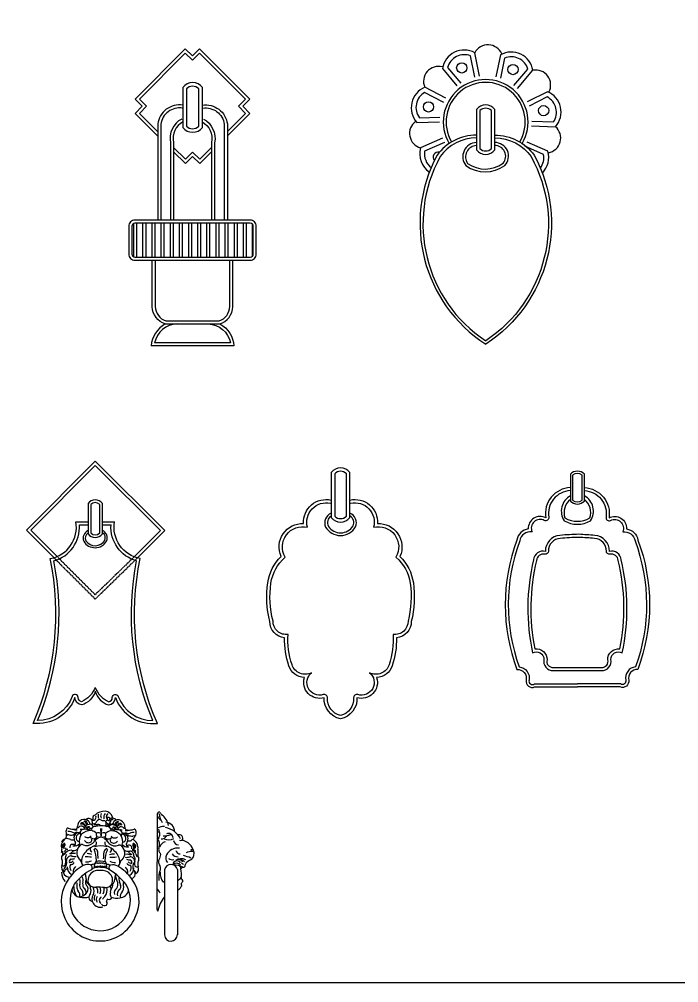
# Model space of a CAD drawing. Header units: millimetres. Extents: x -159346 to -157016, y -80163 to -78851.
# Drawn here: x -158591 to -158123, y -80163 to -79479 of the extents above; entities that cross this region are included whole.
import ezdxf

# ---------------------------------------------------------------- set-up
doc = ezdxf.new("R2010")
doc.units = ezdxf.units.MM
doc.header["$LTSCALE"] = 2
doc.header["$MEASUREMENT"] = 0
doc.linetypes.add('ACAD_ISO02W100', pattern=[15, 12, -3])
for name, color, linetype in [('3', 3, 'CONTINUOUS'), ('4', 4, 'CONTINUOUS'), ('8填充线', 8, 'CONTINUOUS'), ('BH', 3, 'CONTINUOUS')]:
    doc.layers.add(name, color=color, linetype=linetype)
doc.layers.add('标注', color=7, linetype='CONTINUOUS', lineweight=25)

msp = doc.modelspace()

# ---------------------------------------------------------------- hatches: boundary and pattern name
at = {"layer": 'BH'}
h = msp.add_hatch(dxfattribs=at)
h.set_pattern_fill('ANSI32', color=0, scale=17.28, angle=45, style=0)
h.set_pattern_definition([(90, (-166791.265, -86699.109), (-6.48, 1e-15), []), (90, (-166789.105, -86696.949), (-6.48, 1e-15), [])])
h.paths.add_polyline_path([(-158468.19, -79624.18), (-158509.11, -79624.18, 0.414214), (-158511.27, -79626.34), (-158511.27, -79646.11, 0.414214), (-158509.11, -79648.27), (-158468.19, -79648.27)])
h.paths.add_polyline_path([(-158425.1, -79626.34, 0.414214), (-158427.26, -79624.18), (-158468.19, -79624.18), (-158468.19, -79648.27), (-158427.26, -79648.27, 0.414214), (-158425.1, -79646.11)])

# ---------------------------------------------------------------- linework, layer by layer
at = {"layer": '3', "color": 0}
for p, q in [((-158441.29, -79709.19), (-158495.08, -79709.19)), ((-158548.46, -79838.27), (-158542.31, -79838.27)), ((-158532.19, -79838.27), (-158526.04, -79838.27))]:
    msp.add_line(p, q, dxfattribs=at)
at = {"layer": '3', "color": 0, "linetype": 'ACAD_ISO02W100', "ltscale": 0.05}
for p, q in [((-158509.57, -79860.98), (-158537.25, -79887.85)), ((-158537.25, -79890.97), (-158507.24, -79861.76))]:
    msp.add_line(p, q, dxfattribs=at)
at = {"layer": '3', "color": 0}
for points in [[(-158443.49, -79559.21), (-158430.53, -79546.24), (-158435.63, -79541.15), (-158430.54, -79536.06), (-158463.14, -79503.49), (-158468.23, -79508.58), (-158473.32, -79503.5), (-158505.89, -79536.1), (-158500.79, -79541.18), (-158505.88, -79546.28), (-158492.88, -79559.27)], [(-158481.65, -79570.49), (-158473.28, -79578.84), (-158468.19, -79573.75), (-158463.1, -79578.84), (-158454.72, -79570.46)], [(-158509.57, -79860.98), (-158491.01, -79842.4), (-158537.25, -79796.2), (-158582.96, -79841.96), (-158564.22, -79860.69)]]:
    msp.add_lwpolyline(points, dxfattribs=at)
for points in [[(-158472.56, -79528.84), (-158472.56, -79555.32, 0.411004), (-158463.82, -79555.32), (-158463.82, -79528.84, 0.411004)], [(-158264.28, -79544.32), (-158264.28, -79571.26, 0.411004), (-158256.15, -79571.26), (-158256.15, -79544.32, 0.411004)], [(-158509.11, -79648.27), (-158427.26, -79648.27, 0.414214), (-158425.1, -79646.11), (-158425.1, -79626.34, 0.414214), (-158427.26, -79624.18), (-158509.11, -79624.18, 0.414214), (-158511.27, -79626.34), (-158511.27, -79646.11, 0.414214)], [(-158367.35, -79802.01), (-158367.35, -79832.17, 0.411004), (-158359.05, -79832.17), (-158359.05, -79802.01, 0.411004)], [(-158198.53, -79803.03), (-158198.53, -79820.69, 0.37026), (-158191.79, -79820.69), (-158191.79, -79803.03, 0.37026)], [(-158540.42, -79823.79), (-158540.42, -79844.07, 0.411004), (-158534.07, -79844.07), (-158534.07, -79823.79, 0.411004)]]:
    msp.add_lwpolyline(points, format="xyb", close=True, dxfattribs=at)
for points in [[(-158475.45, -79542.49, 0.41437), (-158490.72, -79553.95), (-158490.72, -79622.02)], [(-158460.92, -79542.49, -0.41437), (-158445.65, -79553.95), (-158445.65, -79622.02)], [(-158475.9, -79550.27, 0.334235), (-158483.81, -79567.14), (-158483.81, -79622.02)], [(-158460.47, -79550.27, -0.334235), (-158452.56, -79567.14), (-158452.56, -79622.02)], [(-158266.74, -79563.72, 0.248434), (-158292.5, -79576.98, 0.389383), (-158260.22, -79707.69, 0.389383)], [(-158253.69, -79563.72, -0.248434), (-158227.93, -79576.98, -0.389383), (-158260.22, -79707.69, -0.389383)], [(-158266.79, -79569.06, 0.582591), (-158273.12, -79581.76, 0.322958), (-158247.85, -79581.59, 0.650391), (-158253.84, -79569.09)], [(-158494.7, -79650.43), (-158494.7, -79683.39, 0.29765), (-158487.14, -79693.58), (-158449.24, -79693.58, 0.29765), (-158441.67, -79683.39), (-158441.67, -79650.43)], [(-158479.17, -79695.74, 0.351536), (-158495.08, -79709.19, 0.351536)], [(-158457.21, -79695.74, -0.351536), (-158441.29, -79709.19, -0.351536)], [(-158200.14, -79813.99, 0.446225), (-158215.5, -79832.94, -0.620366), (-158218.62, -79835.17, 0.710378), (-158227.34, -79843.18, 0.404888), (-158236.05, -79849.64, 0.17813), (-158236.44, -79939.07, -0.438517), (-158229.43, -79948.51, 0.703131), (-158225.69, -79951.18), (-158195.19, -79951.18)], [(-158190.2, -79813.99, -0.446225), (-158174.84, -79832.94, 0.620366), (-158171.72, -79835.17, -0.710378), (-158163, -79843.18, -0.404888), (-158154.29, -79849.64, -0.17813), (-158153.9, -79939.07, 0.438517), (-158160.91, -79948.51, -0.703131), (-158164.65, -79951.18), (-158195.15, -79951.18)], [(-158356.07, -79822.96, -0.567641), (-158339.74, -79840.04, -0.662543), (-158323.86, -79861.24, -0.175524), (-158313.79, -79879.7, -0.096415), (-158315.33, -79906.59, -0.473463), (-158325.92, -79916.01, -0.099317), (-158328.76, -79937.54, -0.469156), (-158342.63, -79943.22, -0.821721), (-158350.95, -79958.77, 0.525412), (-158353.91, -79961.13, -0.371177), (-158363.2, -79973.54, -0.371177), (-158372.48, -79961.13, 0.525412), (-158375.44, -79958.77, -0.821721), (-158383.76, -79943.22, -0.469156), (-158397.63, -79937.54, -0.099317), (-158400.47, -79916.01, -0.473463), (-158411.07, -79906.59, -0.096415), (-158412.6, -79879.7, -0.175524), (-158402.53, -79861.24, -0.662543), (-158386.65, -79840.04, -0.567641), (-158370.32, -79822.96, -0.567641)], [(-158200.14, -79820.27, 0.320405), (-158203.96, -79833.38, 0.264713), (-158186.38, -79833.38, 0.320016), (-158190.19, -79820.28, 0.320016)], [(-158369.81, -79832.05, 0.401271), (-158371.85, -79839.39, 0.546863), (-158354.33, -79839, 0.391637), (-158356.58, -79832, 0.20211)], [(-158537.34, -79953.64, -0.208488), (-158546.99, -79963.84, -0.350146), (-158549.4, -79960.88, 0.833253), (-158553.66, -79960.13, -0.313234), (-158578.11, -79977.18, 0.148397), (-158566.57, -79863.85, 0.354937), (-158548.46, -79838.27, 0.354937)], [(-158542.31, -79843.98, 0.401271), (-158543.87, -79849.6, 0.546863), (-158530.46, -79849.3, 0.391637), (-158532.19, -79843.94, 0.20211)], [(-158537.34, -79953.64, 0.199687), (-158527.5, -79963.84, 0.350146), (-158525.1, -79960.88, -0.833253), (-158520.84, -79960.13, 0.313234), (-158496.39, -79977.18, -0.148397), (-158507.92, -79863.85, -0.354937), (-158526.04, -79838.27, -0.354937)], [(-158195.05, -79939.51), (-158178.01, -79939.51, 0.527814), (-158173.62, -79934.05, -0.46141), (-158165.01, -79926.38, 0.109777), (-158166.19, -79863.48, 0.455958), (-158172, -79859.18, -0.487835), (-158174.61, -79857.03, 0.404718), (-158182.98, -79847.92, 0.002374), (-158194.14, -79847.16, 0.018733), (-158207.34, -79847.92, 0.405446), (-158215.73, -79857.03, -0.487835), (-158218.34, -79859.18, 0.455958), (-158224.15, -79863.48, 0.109777), (-158225.33, -79926.38, -0.46141), (-158216.71, -79934.05, 0.527814), (-158212.33, -79939.51), (-158195.29, -79939.51)]]:
    msp.add_lwpolyline(points, format="xyb", dxfattribs=at)
at = {"layer": '3', "color": 0, "linetype": 'ACAD_ISO02W100', "ltscale": 0.05}
for points in [[(-158537.25, -79890.97), (-158566.46, -79861.73)], [(-158537.25, -79887.85), (-158564.2, -79860.88)]]:
    msp.add_lwpolyline(points, dxfattribs=at)
at = {"layer": '3', "color": 0}
msp.add_arc((-158260.24, -79552.33), 28.06, 329.54823, 210.50804, dxfattribs=at)
at = {"layer": '4', "color": 0}
for p, q in [((-158487.51, -79695.74), (-158448.87, -79695.74)), ((-158438.85, -79711.35), (-158497.52, -79711.35)), ((-158550.93, -79836.07), (-158542.31, -79836.07)), ((-158532.19, -79836.07), (-158523.57, -79836.07))]:
    msp.add_line(p, q, dxfattribs=at)
for points in [[(-158443.49, -79562.27), (-158427.48, -79546.24), (-158432.57, -79541.15), (-158427.48, -79536.06), (-158463.14, -79500.44), (-158468.23, -79505.53), (-158473.32, -79500.44), (-158508.94, -79536.1), (-158503.85, -79541.19), (-158508.94, -79546.28), (-158492.88, -79562.32)], [(-158481.65, -79573.54), (-158473.28, -79581.9), (-158468.19, -79576.81), (-158463.1, -79581.89), (-158454.72, -79573.51)], [(-158507.24, -79861.76), (-158487.89, -79842.4), (-158537.25, -79793.09), (-158586.07, -79841.97), (-158566.49, -79861.53)]]:
    msp.add_lwpolyline(points, dxfattribs=at)
for points in [[(-158264.7, -79519.89), (-158267.98, -79503.26, 0.51859), (-158290.91, -79514.44), (-158280.63, -79526.7)], [(-158237.65, -79528.62), (-158226.7, -79515.69, 0.51859), (-158249.74, -79504.73), (-158252.91, -79520.41)], [(-158267.99, -79520.51), (-158270.91, -79505.48, 0.448862), (-158287.22, -79513.7), (-158277.9, -79524.75)], [(-158240.19, -79526.44), (-158230.26, -79514.78, 0.448862), (-158246.86, -79507.16), (-158249.68, -79521.33)], [(-158288.39, -79535.58), (-158303.43, -79527.78, 0.51859), (-158308.99, -79552.69), (-158293, -79552.29)], [(-158289.95, -79538.55), (-158303.53, -79531.45, 0.448862), (-158307.26, -79549.34), (-158292.82, -79548.94)], [(-158227.62, -79555.21), (-158210.68, -79555.71, 0.51859), (-158216.47, -79530.86), (-158230.72, -79538.16)], [(-158227.49, -79551.86), (-158212.19, -79552.36, 0.448862), (-158216.58, -79534.63), (-158229.42, -79541.26)], [(-158475.15, -79540.35, 0.417338), (-158492.88, -79553.8), (-158492.88, -79622.02)], [(-158461.23, -79540.35, -0.417338), (-158443.49, -79553.8), (-158443.49, -79622.02)], [(-158474.89, -79552.18, 0.338741), (-158481.65, -79566.91), (-158481.65, -79622.02)], [(-158461.48, -79552.18, -0.338741), (-158454.72, -79566.91), (-158454.72, -79622.02)], [(-158290.89, -79563.9), (-158306.37, -79570.79, 0.323079), (-158300.17, -79587.98, 0.323079)], [(-158266.69, -79561.71, 0.239808), (-158294.69, -79575.94, 0.389797), (-158260.22, -79710.09)], [(-158253.74, -79561.71, -0.239808), (-158225.74, -79575.94, -0.389797), (-158260.22, -79710.09)], [(-158289.55, -79566.97), (-158303.55, -79573.16, 0.274614), (-158298.88, -79584.73, 0.274614)], [(-158266.79, -79566.98, 0.616015), (-158274.3, -79583.33, 0.324977), (-158246.66, -79583.22, 0.665083), (-158253.84, -79566.97, 0.639556)], [(-158221.41, -79585.07, 0.211383), (-158219.18, -79575.43), (-158232.37, -79569.53)], [(-158220.03, -79588.58, 0.273576), (-158216.17, -79573.17), (-158230.75, -79566.58)], [(-158487.51, -79695.74, -0.306953), (-158496.86, -79683.45), (-158496.86, -79650.43)], [(-158448.87, -79695.74, 0.306953), (-158439.51, -79683.45), (-158439.51, -79650.43)], [(-158487.51, -79695.74, 0.263635), (-158497.52, -79711.35, 0.263635)], [(-158448.87, -79695.74, -0.263635), (-158438.85, -79711.35, -0.263635)], [(-158200.14, -79811.85, 0.447971), (-158217.61, -79833.28, 0.583173), (-158229.99, -79841.11, 0.315067), (-158238.12, -79849.08, 0.180014), (-158238.05, -79940.89, -0.498661), (-158231.57, -79948.62, 0.591957), (-158225.5, -79953.32), (-158195.17, -79953.32)], [(-158190.2, -79811.85, -0.447971), (-158172.73, -79833.28, -0.583173), (-158160.35, -79841.11, -0.315067), (-158152.21, -79849.08, -0.180014), (-158152.29, -79940.89, 0.498661), (-158158.77, -79948.62, -0.591957), (-158164.84, -79953.32), (-158195.17, -79953.32)], [(-158356.58, -79820.71, -0.500213), (-158336.97, -79837.33, -0.555267), (-158321.03, -79860.74, -0.161786), (-158311.52, -79879.37, -0.095376), (-158313.02, -79906.85, -0.392399), (-158323.51, -79918.38, -0.088106), (-158326.57, -79938.25, -0.316422), (-158337.6, -79946.65, -0.607656), (-158351.62, -79960.97, -0.381377), (-158363.2, -79975.88, -0.381377), (-158374.77, -79960.97, -0.607656), (-158388.79, -79946.65, -0.316422), (-158399.82, -79938.25, -0.088106), (-158402.88, -79918.38, -0.392399), (-158413.37, -79906.85, -0.095376), (-158414.88, -79879.37, -0.161786), (-158405.37, -79860.74, -0.555267), (-158389.42, -79837.33, -0.500213), (-158369.81, -79820.71)], [(-158200.14, -79817.69, 0.438691), (-158204.51, -79835.45, 0.256818), (-158185.83, -79835.45, 0.438334), (-158190.19, -79817.7)], [(-158369.81, -79829.94, 0.413967), (-158373.78, -79839.88, 0.572625), (-158352.62, -79839.72, 0.426261), (-158356.58, -79829.91)], [(-158537.25, -79956.43, -0.252622), (-158546.8, -79966.09, -0.386478), (-158551.6, -79960.9, -0.345196), (-158581.36, -79979.2, 0.155309), (-158569.15, -79862.19, 0.410622), (-158550.93, -79836.07)], [(-158537.25, -79956.43, 0.252622), (-158527.7, -79966.09, 0.386478), (-158522.9, -79960.9, 0.345196), (-158493.14, -79979.2, -0.155309), (-158505.34, -79862.19, -0.410622), (-158523.57, -79836.07)], [(-158542.31, -79842.37, 0.413967), (-158545.35, -79849.97, 0.572625), (-158529.15, -79849.85, 0.426261), (-158532.19, -79842.34)], [(-158195.05, -79941.65), (-158178.08, -79941.65, 0.505976), (-158171.48, -79933.76, -0.564478), (-158163.4, -79929.14, 0.11361), (-158164.08, -79863.13, 0.447861), (-158172.47, -79857.09, 0.404293), (-158182.83, -79845.78, 0.00239), (-158194.09, -79845.01, 0.018804), (-158207.51, -79845.78, 0.404293), (-158217.87, -79857.09, 0.447861), (-158226.26, -79863.13, 0.11361), (-158226.94, -79929.14, -0.564478), (-158218.86, -79933.76, 0.505976), (-158212.26, -79941.65), (-158195.29, -79941.65)]]:
    msp.add_lwpolyline(points, format="xyb", dxfattribs=at)
for points in [[(-158475.15, -79527.86), (-158475.15, -79556.29, 0.490324), (-158461.23, -79556.29), (-158461.23, -79527.86, 0.490324)], [(-158266.69, -79543.41), (-158266.69, -79572.17, 0.490324), (-158253.74, -79572.17), (-158253.74, -79543.41, 0.490324)], [(-158509.11, -79650.43), (-158427.26, -79650.43, 0.414214), (-158422.94, -79646.11), (-158422.94, -79626.34, 0.414214), (-158427.26, -79622.02), (-158509.11, -79622.02, 0.414214), (-158513.43, -79626.34), (-158513.43, -79646.11, 0.414214)], [(-158369.81, -79801.09), (-158369.81, -79833.09, 0.490324), (-158356.58, -79833.09), (-158356.58, -79801.09, 0.490324)], [(-158200.14, -79802.35), (-158200.14, -79821.37, 0.437017), (-158190.19, -79821.37), (-158190.19, -79802.35, 0.437017)], [(-158542.31, -79823.08), (-158542.31, -79844.78, 0.490324), (-158532.19, -79844.78), (-158532.19, -79823.08, 0.490324)]]:
    msp.add_lwpolyline(points, format="xyb", close=True, dxfattribs=at)
for centre in [(-158277.2, -79514), (-158240.85, -79515.18), (-158300.78, -79541.69), (-158219.1, -79544.33)]:
    msp.add_circle(centre, 3.63, dxfattribs=at)
for centre, radius, start, end in [((-158258.6, -79508.2), 10.6, 23.24114, 152.22952), ((-158293.73, -79523.53), 10.6, 74.66971, 203.65809), ((-158224.71, -79526.1), 10.6, 331.81256, 100.80095), ((-158260.24, -79552.33), 30.07, 329.42114, 210.63651), ((-158303.64, -79560.55), 10.6, 126.09828, 255.08666), ((-158217.58, -79563.76), 10.6, 280.38399, 49.37238), ((-158293.84, -79577.4), 3.63, 77.36405, 219.97859)]:
    msp.add_arc(centre, radius, start, end, dxfattribs=at)
at = {"layer": '8填充线', "color": 0}
for p, q in [((-158493.32, -80044.02), (-158493.5, -80110.49)), ((-158488.09, -80083.04), (-158488.09, -80129.27)), ((-158478.94, -80082.99), (-158478.94, -80129.26))]:
    msp.add_line(p, q, dxfattribs=at)
for centre, radius, start, end in [((-158531.05, -80050), 8.46, 84.28364, 137.61869), ((-158527.56, -80045.73), 3.66, 134.79549, 198.66132), ((-158530.32, -80047.17), 5.59, 14.13804, 88.86485), ((-158491.43, -80043.97), 1.9, 94.15155, 181.51153), ((-158484.75, -80039.02), 7.38, 207.09901, 226.76581), ((-158544.62, -80052.5), 5.26, 115.18697, 177.97627), ((-158546.31, -80050.99), 1.3, 38.89466, 181.25755), ((-158544.98, -80051.53), 4.24, 44.45752, 116.33815), ((-158544.41, -80050.01), 1.43, 23.16173, 133.99193), ((-158544.99, -80049.96), 1.07, 42.38091, 113.22133), ((-158547.16, -80051.4), 3.67, 356.74775, 36.1098), ((-158541.98, -80048.43), 1.84, 54.51119, 150.79209), ((-158611.58, -80074.99), 73.09, 19.0687, 20.45174), ((-158544.71, -80050.97), 3.66, 2.78332, 41.06798), ((-158540.98, -80048.47), 1.54, 345.66579, 87.312), ((-158540.23, -80049.76), 1.17, 276.22406, 51.08539), ((-158538.79, -80048.11), 0.702, 103.70929, 200.70995), ((-158538.14, -80046.95), 0.945, 159.75923, 324.88556), ((-158536.96, -80046.36), 2.09, 99.38565, 187.34207), ((-158538.57, -80047.81), 2.62, 292.49461, 340.93122), ((-158538.82, -80045.86), 2.19, 311.70844, 19.73707), ((-158534.28, -80049.48), 1.99, 60.01973, 156.07052), ((-158529.49, -80044.96), 5.72, 166.82213, 196.46186), ((-158529.01, -80044.87), 4.4, 158.50587, 200.43006), ((-158531.76, -80044.22), 3.85, 246.7082, 279.02772), ((-158531.71, -80050.25), 2.3, 350.84743, 75.98344), ((-158527.27, -80048), 2.62, 197.218, 245.65461), ((-158529.15, -80047.49), 0.602, 236.43198, 20.44341), ((-158526.49, -80045.76), 2.88, 121.79914, 193.37803), ((-158526.96, -80046.05), 2.19, 158.41214, 226.44077), ((-158527.74, -80046.9), 0.924, 69.87428, 204.33422), ((-158527.68, -80047.12), 0.945, 213.26366, 18.38998), ((-158526.25, -80044.9), 1.63, 223.95018, 326.33038), ((-158523.18, -80050.62), 3.9, 128.94322, 184.41435), ((-158527.07, -80048.29), 0.702, 337.43927, 74.43993), ((-158525.68, -80050), 1.17, 127.06383, 261.92515), ((-158524.89, -80048.73), 1.54, 90.83722, 192.48343), ((-158525.65, -80046.54), 1.05, 271.12528, 44.05199), ((-158523.89, -80048.72), 1.84, 27.35713, 123.63803), ((-158521.24, -80051.35), 3.66, 137.08124, 175.3659), ((-158520.99, -80051.92), 4.24, 61.81106, 133.6917), ((-158455.18, -80077.51), 73.09, 157.69748, 159.08051), ((-158521.51, -80050.38), 1.43, 44.15729, 154.98749), ((-158518.81, -80051.86), 3.67, 142.03942, 181.40146), ((-158520.93, -80050.35), 1.07, 64.92789, 135.76831), ((-158521.38, -80052.87), 5.26, 0.17295, 62.96224), ((-158485.41, -80039.59), 9.64, 213.99048, 238.47504), ((-158477.29, -80041.44), 14.82, 187.85499, 212.81862), ((-158495.49, -80052.77), 10.21, 6.43116, 58.15617), ((-158487.88, -80056.22), 6.98, 2.39636, 83.19407), ((-158554.27, -80056.19), 3.75, 150.85415, 203.0269), ((-158556.58, -80054.42), 0.971, 82.89841, 176.91047), ((-158557.78, -80069.24), 13.47, 64.72908, 85.00371), ((-158549.26, -80034.83), 19.96, 248.8612, 267.93866), ((-158552.43, -80042.98), 11.27, 256.87598, 279.3072), ((-158550.45, -80058.46), 1.96, 58.09787, 192.49044), ((-158548.51, -80060.51), 3.81, 81.7983, 175.02452), ((-158551.95, -80052.51), 2.08, 310.37048, 5.61387), ((-158550.99, -80049.39), 4.02, 283.96052, 310.24304), ((-158547.13, -80054.56), 2.45, 29.70895, 121.02118), ((-158547.42, -80051.77), 2.5, 256.34818, 300.6503), ((-158544.68, -80057.15), 3.31, 134.74948, 210.76904), ((-158546.57, -80052.87), 2.12, 60.51011, 119.45146), ((-158544.56, -80060.81), 6.49, 58.70467, 112.21617), ((-158540.55, -80063.98), 8.74, 88.79096, 136.16648), ((-158496.62, -80000.88), 70.05, 225.71306, 227.16055), ((-158541.03, -80055.27), 4.41, 96.91229, 167.41097), ((-158550.31, -80054.2), 6.42, 18.14935, 38.79613), ((-158542.3, -80054.12), 1.54, 120.25042, 188.69949), ((-158542.05, -80054.63), 2.1, 67.90638, 119.2407), ((-158541.75, -80054.22), 1.12, 77.80372, 174.27809), ((-158542.38, -80053.75), 0.603, 215.51603, 270.47208), ((-158542.18, -80052.47), 1.9, 264.26045, 315.03556), ((-158540.89, -80053.05), 2.27, 7.25948, 107.13895), ((-158541.53, -80052.82), 0.303, 273.6801, 26.04812), ((-158540.57, -80054.13), 0.423, 353.93604, 129.81011), ((-158537.75, -80055.22), 2.61, 99.41174, 180.39333), ((-158543.2, -80065.8), 11.11, 51.59057, 71.88998), ((-158538.24, -80049.12), 1.3, 228.45571, 300.79444), ((-158533.11, -80069.99), 18.07, 72.94298, 106.28659), ((-158537.3, -80050.73), 0.561, 118.92426, 266.65923), ((-158536.75, -80052.52), 1.37, 19.34947, 115.33632), ((-158535.34, -80053.17), 2.33, 32.50016, 120.83515), ((-158535.01, -80059.46), 2.7, 63.77555, 118.6477), ((-158530.97, -80054.58), 2.6, 164.32668, 213.54702), ((-158526.58, -80057.93), 6.82, 163.69303, 194.35427), ((-158539.58, -80057.72), 6.82, 343.79495, 14.45618), ((-158535.09, -80054.51), 2.6, 324.6022, 13.82254), ((-158529.25, -80052.64), 1.37, 62.8129, 158.79974), ((-158523.23, -80066.12), 11.11, 106.25924, 126.55865), ((-158529.54, -80049.35), 2.93, 270.61103, 327.5104), ((-158528.64, -80050.87), 0.561, 271.48999, 59.22496), ((-158527.65, -80049.29), 1.3, 237.35478, 309.69351), ((-158528.33, -80055.37), 2.61, 357.75588, 78.73748), ((-158525.12, -80053.31), 2.27, 71.01027, 170.88974), ((-158525.19, -80060.62), 9.88, 64.76949, 100.96635), ((-158525.48, -80054.38), 0.423, 48.3391, 184.21317), ((-158525.82, -80064.22), 8.74, 41.98274, 89.35826), ((-158523.82, -80052.76), 1.9, 223.11366, 273.88877), ((-158521.71, -80061.18), 6.49, 65.93305, 119.44455), ((-158524.47, -80053.09), 0.303, 152.10109, 264.46912), ((-158524.02, -80054.92), 2.1, 58.90852, 110.24284), ((-158524.3, -80054.5), 1.12, 3.87113, 100.3455), ((-158525.06, -80055.52), 4.41, 10.73825, 81.23693), ((-158523.66, -80054.06), 0.603, 267.67713, 322.63319), ((-158523.75, -80054.42), 1.54, 349.44973, 57.8988), ((-158515.75, -80054.76), 6.42, 139.35309, 159.99986), ((-158567.69, -79999.73), 70.05, 310.98867, 312.43616), ((-158518.94, -80055.02), 2.45, 57.12804, 148.44027), ((-158519.64, -80051.42), 1.3, 356.89167, 139.25456), ((-158519.44, -80053.31), 2.12, 58.69776, 117.6391), ((-158518.56, -80052.24), 2.5, 237.49892, 281.80104), ((-158521.47, -80057.52), 3.31, 327.38018, 43.39974), ((-158514.91, -80049.97), 4.02, 227.90618, 254.1887), ((-158514.05, -80053.13), 2.08, 172.53534, 227.77874), ((-158516.18, -80035.37), 19.96, 270.21056, 289.28801), ((-158513.27, -80043.61), 11.27, 258.84202, 281.27323), ((-158508.77, -80070.03), 13.47, 93.14551, 113.42014), ((-158509.49, -80055.18), 0.971, 1.23875, 95.25081), ((-158511.86, -80056.88), 3.75, 335.12232, 27.29506), ((-158488.51, -80062.05), 9.66, 87.89234, 118.06165), ((-158491.97, -80064.86), 8.56, 88.75779, 97.28242), ((-158490.65, -80068.48), 15.76, 27.39254, 77.76147), ((-158555.94, -80066.36), 5.43, 120.57119, 202.96413), ((-158555.86, -80066.62), 6.18, 111.63221, 149.65139), ((-158563.21, -80058.59), 5.57, 335.75367, 9.63136), ((-158558.52, -80070.08), 9.21, 65.37164, 87.58648), ((-158556.23, -80059.78), 1.48, 68.15258, 137.15329), ((-158554.82, -80050.28), 8.17, 264.02469, 287.50656), ((-158553.09, -80056.46), 5.49, 253.09602, 279.86266), ((-158546.2, -80060.45), 6.12, 177.45932, 213.02512), ((-158547.83, -80060.32), 2.93, 93.03998, 255.15668), ((-158541.39, -80062.62), 7.21, 139.30534, 196.10847), ((-158542.72, -80057.07), 3.17, 226.58856, 321.75139), ((-158542.11, -80060.74), 3.15, 210.24801, 309.04296), ((-158538.35, -80057.58), 3.45, 219.08068, 293.47882), ((-158541.46, -80061.97), 1.81, 317.38908, 22.36896), ((-158542.39, -80059.87), 5.48, 308.18998, 350.88322), ((-158533.35, -80066.03), 5.46, 108.59648, 145.67257), ((-158537.72, -80058.91), 1.98, 292.06122, 341.24652), ((-158540.2, -80063.95), 3.94, 330.81271, 9.71848), ((-158534.62, -80058.09), 1.96, 149.28646, 222.42478), ((-158534.45, -80057.01), 2.9, 236.17108, 295.60635), ((-158531.69, -80057.05), 2.9, 242.54287, 301.97814), ((-158531.21, -80059.52), 2.7, 59.50152, 114.37367), ((-158533.08, -80066.04), 5.46, 32.47665, 69.55273), ((-158526.53, -80063.95), 3.94, 170.28152, 209.18729), ((-158528.48, -80059.06), 1.98, 196.90269, 246.088), ((-158531.56, -80058.14), 1.96, 315.72443, 28.86276), ((-158531.56, -80058.14), 1.96, 315.72443, 28.86276), ((-158527.81, -80057.75), 3.45, 244.67039, 319.06853), ((-158523.84, -80060.17), 5.48, 187.266, 229.95924), ((-158524.84, -80062.24), 1.81, 155.78025, 220.76014), ((-158524.15, -80061.03), 3.15, 229.10626, 327.9012), ((-158523.43, -80057.38), 3.17, 216.39782, 311.56066), ((-158524.94, -80062.89), 7.21, 342.04075, 38.84388), ((-158518.43, -80060.79), 2.93, 282.99254, 85.10923), ((-158517.75, -80061), 3.81, 3.1247, 96.35092), ((-158515.75, -80059.02), 1.96, 345.65878, 120.05135), ((-158520.06, -80060.87), 6.12, 325.1241, 0.6899), ((-158513.04, -80057.1), 5.49, 258.28655, 285.0532), ((-158511.11, -80050.98), 8.17, 250.64266, 274.12452), ((-158510.46, -80062.98), 1.3, 93.83377, 153.5804), ((-158503.17, -80064.16), 7.78, 132.7896, 161.42598), ((-158513.01, -80067.35), 6.18, 349.48121, 66.517), ((-158510.01, -80060.53), 1.48, 40.99593, 109.99664), ((-158486.39, -80068.88), 5.67, 102.69526, 158.94516), ((-158490.64, -80056.03), 5.21, 272.09063, 327.54778), ((-158488.58, -80044.92), 14.1, 268.41183, 290.63159), ((-158485.19, -80055.3), 6.56, 241.58146, 303.45838), ((-158485.45, -80060.66), 3.42, 3.84225, 111.48689), ((-158477.97, -80061.73), 3.77, 187.86026, 266.13039), ((-158477.56, -80060.67), 2.47, 324.5188, 113.20429), ((-158476.71, -80056.39), 5.83, 262.3773, 281.50215), ((-158477.75, -80072.61), 10.73, 12.8919, 78.19729), ((-158564.57, -80069.49), 3.76, 337.71381, 15.50612), ((-158560.31, -80065.87), 0.61, 120.32553, 230.62302), ((-158561.65, -80067.38), 1.41, 350.41722, 47.33755), ((-158560.48, -80064.18), 1.17, 263.1255, 342.01331), ((-158555.85, -80070.95), 4.71, 168.15251, 202.46488), ((-158558.6, -80066.6), 1.58, 151.71048, 240.98252), ((-158558.99, -80066.28), 1.09, 58.0869, 156.91388), ((-158559.02, -80066.43), 0.71, 113.57192, 209.7565), ((-158561.25, -80067.09), 1.64, 341.93513, 10.63739), ((-158557.01, -80067.35), 2.44, 125.02558, 195.09897), ((-158559.08, -80064.71), 0.329, 7.3231, 150.53609), ((-158559.76, -80064.86), 1.02, 296.2572, 11.28986), ((-158554.1, -80074.84), 5.71, 86.99008, 153.89395), ((-158557.23, -80070.53), 1.82, 73.00419, 179.38493), ((-158558.36, -80067.59), 0.288, 183.56914, 359.33156), ((-158557.2, -80066.4), 5.48, 289.20703, 327.24505), ((-158553.29, -80066.89), 1.95, 116.51329, 197.28268), ((-158553.31, -80069.76), 4.69, 66.47245, 100.4124), ((-158552.39, -80064.84), 4.53, 251.7802, 301.78189), ((-158552.72, -80064.53), 1.58, 259.63972, 28.34786), ((-158551.83, -80061.18), 4.98, 261.02811, 314.90559), ((-158543.75, -80070.97), 6.66, 128.23874, 223.66394), ((-158551.35, -80064.93), 3.05, 323.65043, 5.80668), ((-158546.47, -80067.26), 2.07, 71.316, 132.58153), ((-158536.48, -80077.75), 10.55, 130.57618, 177.90104), ((-158543.24, -80059.68), 6.18, 245.43519, 313.24375), ((-158532.64, -80079.93), 14.77, 107.8508, 136.41427), ((-158538.74, -80068.52), 2.07, 147.8131, 243.62429), ((-158537.25, -80068.77), 0.701, 47.54424, 182.48061), ((-158552.35, -80075.63), 15.94, 357.0037, 25.3791), ((-158533.36, -80082.76), 16.59, 74.36117, 104.96527), ((-158538.47, -80070.73), 3, 3.98571, 55.80617), ((-158528.12, -80070.9), 3, 122.34305, 174.1635), ((-158514.4, -80076.24), 15.94, 152.77012, 181.14552), ((-158529.27, -80068.9), 0.701, 355.66861, 130.60498), ((-158534.24, -80079.9), 14.77, 41.73494, 70.29842), ((-158523, -80060.01), 6.18, 224.90546, 292.71402), ((-158527.77, -80068.7), 2.07, 294.52493, 30.33612), ((-158530.33, -80077.85), 10.55, 0.24818, 47.57304), ((-158520.01, -80067.69), 2.07, 45.56768, 106.83321), ((-158522.85, -80071.31), 6.66, 314.48528, 49.91048), ((-158515.05, -80065.52), 3.05, 172.34254, 214.49879), ((-158514.46, -80061.79), 4.98, 223.24363, 277.12111), ((-158514.02, -80065.46), 4.53, 236.36733, 286.36901), ((-158513.68, -80065.16), 1.58, 149.80136, 278.5095), ((-158513.25, -80070.41), 4.69, 77.73682, 111.67677), ((-158509.25, -80067.17), 5.48, 210.90417, 248.94219), ((-158512.9, -80072.9), 3.1, 354.9914, 87.00307), ((-158513.18, -80067.54), 1.95, 340.86654, 61.63592), ((-158512.24, -80072.84), 3.88, 15.12291, 71.9681), ((-158510.39, -80070.53), 1.82, 0.61507, 106.99581), ((-158510.26, -80066.28), 1.09, 23.08612, 121.9131), ((-158512.23, -80067.35), 2.44, 344.90103, 54.97442), ((-158509.49, -80064.86), 1.02, 168.71014, 243.7428), ((-158510.17, -80064.71), 0.329, 29.46391, 172.6769), ((-158510.23, -80066.43), 0.71, 330.2435, 66.42808), ((-158508.77, -80064.18), 1.17, 197.98669, 276.8745), ((-158510.65, -80066.6), 1.58, 299.01748, 28.28952), ((-158508, -80067.09), 1.64, 169.36261, 198.06487), ((-158509.27, -80067.59), 0.288, 180.66844, 356.43086), ((-158507.6, -80067.38), 1.41, 132.66245, 189.58278), ((-158508.94, -80065.87), 0.61, 309.37698, 59.67447), ((-158503.3, -80069.49), 3.76, 164.49388, 202.28619), ((-158478.92, -80076.16), 8.46, 80.54098, 154.60165), ((-158477.02, -80068.83), 3.04, 189.78085, 272.55281), ((-158468.35, -80080.52), 10.41, 87.83244, 115.50661), ((-158468.8, -80069.13), 0.546, 129.37777, 212.51011), ((-158469.01, -80070.48), 1.78, 37.11703, 94.45429), ((-158472.48, -80071.71), 5.4, 309.9524, 25.27459), ((-158558.62, -80074.41), 2.57, 144.17874, 209.59136), ((-158566.08, -80077.84), 5.65, 337.99809, 22.39456), ((-158561.21, -80070.5), 2.47, 281.75834, 349.55771), ((-158563.71, -80077.96), 6.33, 315.41602, 13.9419), ((-158554.64, -80074.87), 3.82, 138.37972, 195.10086), ((-158565.99, -80077.53), 7.84, 345.7639, 12.22724), ((-158554.45, -80076.39), 3.12, 81.27784, 180.76259), ((-158553.76, -80077.12), 1.88, 113.51489, 202.97994), ((-158555.53, -80073.91), 3.94, 270.61804, 311.90437), ((-158552.27, -80077.13), 5.63, 78.70118, 116.11359), ((-158553.77, -80070.22), 5.23, 261.92501, 292.13563), ((-158551.17, -80063.25), 10.45, 254.40888, 272.7066), ((-158550.56, -80078.47), 3.53, 7.20907, 55.56898), ((-158521.08, -79479.39), 594.73, 267.74671, 268.19511), ((-158542.99, -80071.5), 5.97, 259.61391, 300.79978), ((-158543.2, -80084.06), 12.43, 72.81351, 89.06362), ((-158540.09, -80075.77), 3.72, 317.89453, 349.28314), ((-158533.57, -80087.75), 10.8, 70.95703, 107.19219), ((-158566.58, -80074.42), 31.35, 358.67148, 7.14506), ((-158500.14, -80075.5), 31.35, 171.00416, 179.47773), ((-158526.66, -80075.99), 3.72, 188.86608, 220.25469), ((-158523.82, -80084.37), 12.43, 89.0856, 105.33571), ((-158526.4, -79479.3), 594.73, 269.95411, 270.40251), ((-158523.55, -80071.96), 5.97, 236.48926, 277.67514), ((-158516.29, -80079.03), 3.53, 122.58024, 170.94015), ((-158515.18, -80063.83), 10.45, 265.44261, 283.74033), ((-158514.53, -80077.74), 5.63, 62.03563, 99.44804), ((-158512.81, -80070.88), 5.23, 246.01358, 276.2242), ((-158512.33, -80077.07), 3.12, 357.38662, 96.87138), ((-158513.04, -80077.77), 1.88, 335.16927, 64.63433), ((-158504.42, -80081.06), 6.15, 141.26002, 200.65358), ((-158512.76, -80075.61), 3.82, 343.04835, 39.7695), ((-158501.5, -80078.64), 7.84, 165.92198, 192.38532), ((-158506.05, -80071.45), 2.47, 188.59151, 256.39087), ((-158511.42, -80071.73), 4.71, 335.68433, 9.99671), ((-158501.42, -80078.95), 5.65, 155.75466, 200.15112), ((-158508.76, -80075.29), 2.57, 328.55785, 33.97048), ((-158483.03, -80074.87), 4.24, 146.48311, 225.63411), ((-158482.49, -80072.06), 3.95, 227.88029, 285.95426), ((-158478.47, -80068.36), 5.5, 219.54575, 270.19601), ((-158479.13, -80079.98), 3.16, 37.54713, 167.70027), ((-158476.32, -80081.89), 6.68, 60.78774, 125.94016), ((-158478.22, -80082.13), 6.46, 46.85739, 98.79652), ((-158477.89, -80078.78), 2.87, 23.25262, 84.42254), ((-158484.98, -80111.92), 40.29, 67.35333, 74.92423), ((-158467.03, -80082.85), 7.27, 105.74626, 152.64262), ((-158557.4, -80081.56), 3.8, 155.01286, 239.69037), ((-158559.9, -80078.34), 1.87, 239.59188, 323.39069), ((-158554.91, -80083.53), 5.1, 173.2584, 254.12342), ((-158555.98, -80085.45), 3.39, 116.0973, 169.70554), ((-158551.88, -80081.64), 5.18, 173.20428, 242.02583), ((-158532, -80105.49), 28.86, 118.35585, 145.91096), ((-158551.61, -80081.34), 3.69, 145.02527, 216.04367), ((-158554.14, -80077.1), 2.18, 256.90827, 337.06964), ((-158547.88, -80084.69), 5.11, 129.30586, 182.97001), ((-158521.67, -80117.09), 38.66, 118.20433, 142.39324), ((-158544.52, -80077.85), 2.54, 169.14764, 242.11562), ((-158542.19, -80087.36), 8.07, 77.81484, 115.85108), ((-158535.29, -80090.69), 7.1, 105.98746, 183.0646), ((-158540.09, -80075.77), 3.72, 263.87535, 269.68909), ((-158537.25, -80090.12), 11.01, 92.482, 105.05136), ((-158542.2, -80081.36), 2.8, 323.64202, 41.87129), ((-158535.46, -80088.5), 7.08, 107.97799, 129.30763), ((-158535.47, -80079.65), 2.32, 143.3939, 190.39336), ((-158543.71, -80081.31), 6.09, 355.6855, 11.77315), ((-158534.35, -80094.34), 13, 86.09582, 104.67072), ((-158534.53, -80093.87), 10.37, 84.31746, 105.17373), ((-158532.81, -80093.9), 10.37, 72.97548, 93.83176), ((-158533, -80094.36), 13, 73.47849, 92.0534), ((-158531.94, -80090.74), 7.1, 355.08461, 72.16175), ((-158531.4, -80079.71), 2.32, 347.75586, 34.75532), ((-158523.22, -80081.64), 6.09, 166.37607, 182.46372), ((-158530.78, -80086.99), 5.3, 45.19012, 73.82269), ((-158529.21, -80086.22), 6.96, 69.41904, 89.34603), ((-158524.73, -80081.64), 2.8, 136.27793, 214.5072), ((-158546.41, -80116.69), 38.66, 35.75598, 59.94489), ((-158526.66, -80075.99), 3.72, 268.46013, 274.27387), ((-158524.93, -80087.64), 8.07, 62.29814, 100.33438), ((-158522.3, -80078.2), 2.54, 296.03359, 9.00158), ((-158538.38, -80109.42), 33.65, 35.45847, 59.26576), ((-158519.17, -80085.15), 5.11, 355.1792, 48.84336), ((-158512.66, -80077.77), 2.18, 201.07958, 281.24095), ((-158511.17, -80074.63), 3.94, 226.24485, 267.53118), ((-158515.06, -80082.24), 5.18, 296.12339, 4.94494), ((-158515.33, -80081.92), 3.69, 322.10554, 33.12395), ((-158512.63, -80085.8), 3.8, 297.73792, 32.16904), ((-158511.76, -80086.23), 3.39, 8.44368, 62.05192), ((-158507.61, -80079.25), 1.87, 214.75853, 298.55733), ((-158510.22, -80082.39), 3.8, 298.45884, 23.13635), ((-158483.51, -80084.05), 4.69, 12.98167, 167.55436), ((-158483.55, -80103.06), 23.58, 66.8337, 87.00353), ((-158479.57, -80082.6), 4.11, 44.391, 128.79388), ((-158478, -80082.09), 1.58, 347.45533, 62.48397), ((-158474.55, -80083.59), 2.23, 82.8682, 148.61532), ((-158495.7, -80086.09), 19.59, 352.37408, 10.77788), ((-158478.22, -80082.43), 4.69, 38.20036, 61.68438), ((-158474.77, -80080.07), 1.39, 290.47228, 23.73419), ((-158534.21, -80105.71), 27.2, 142.92763, 201.15501), ((-158553.36, -80085.52), 7.72, 174.99046, 228.62514), ((-158553.56, -80091.66), 5.74, 342.07901, 18.94485), ((-158550.26, -80090.38), 4.5, 341.09075, 31.28813), ((-158553.3, -80088.99), 9.55, 356.9458, 17.74303), ((-158539.58, -80091.82), 4.52, 157.54388, 224.56208), ((-158539.03, -80089.75), 4.74, 176.97841, 247.96026), ((-158528.17, -80089.92), 4.74, 290.18896, 1.17081), ((-158513.88, -80089.63), 9.55, 160.40619, 181.20342), ((-158511.39, -80086.37), 11.49, 180.27311, 210.73777), ((-158508.85, -80088.65), 11.63, 176.96194, 206.83101), ((-158532.39, -80105.07), 26.25, 333.74255, 35.31341), ((-158479.28, -80084.91), 11.98, 178.3344, 217.66424), ((-158478.93, -80087.43), 2.88, 269.95106, 337.02573), ((-158474.85, -80088.69), 1.43, 174.64117, 215.58852), ((-158476.58, -80090.93), 1.51, 318.31565, 68.25957), ((-158530.6, -80105), 24.55, 152.07554, 202.53484), ((-158547.28, -80095.73), 6.79, 192.24471, 264.30183), ((-158536.96, -80094.53), 15.5, 182.01537, 206.92379), ((-158449.08, -80099.76), 101.43, 175.79087, 177.27244), ((-158543.54, -80094.79), 6.86, 181.19816, 210.76304), ((-158545.24, -80094.5), 3.05, 159.53527, 227.74258), ((-158549.82, -80099.83), 3.99, 341.15314, 50.58182), ((-158540.76, -80093.2), 5.42, 165.49762, 208.71794), ((-158547.7, -80099.09), 3.94, 343.66398, 56.41617), ((-158546.26, -80096.94), 3.97, 306.73525, 29.36065), ((-158537.33, -80090.43), 5.09, 187.1509, 275.70382), ((-158545.15, -80098.16), 4.98, 319.52918, 20.48639), ((-158545.95, -80096.69), 5.48, 2.84255, 29.80829), ((-158543.61, -80098.03), 5.65, 328.81765, 28.26241), ((-158536.7, -80281.74), 186.24, 88.11102, 90.0382), ((-158540.99, -80098.56), 5.64, 349.63929, 32.42547), ((-158540.93, -80097.84), 7.6, 342.98112, 17.76336), ((-158537.8, -80097.36), 6.87, 336.36873, 15.91035), ((-158529.89, -80090.55), 5.09, 262.44539, 350.99832), ((-158537.44, -80097.09), 8.67, 324.16718, 10.25622), ((-158533.01, -80097.01), 6.99, 344.30806, 22.15212), ((-158530.31, -80093.38), 5.62, 319.69396, 2.34946), ((-158519.81, -80099.54), 3.94, 121.73305, 194.48524), ((-158526.55, -80093.43), 5.42, 329.43128, 12.6516), ((-158517.71, -80100.35), 3.99, 127.5674, 196.99608), ((-158522.12, -80094.87), 3.05, 310.40664, 18.61395), ((-158520.12, -80096.17), 6.79, 273.84739, 345.90451), ((-158523.82, -80095.1), 6.86, 327.38618, 356.95106), ((-158512.39, -80093.32), 5.07, 158.64583, 205.13502), ((-158535.01, -80104.87), 22.69, 333.3774, 28.31065), ((-158478.01, -80087.35), 17.87, 209.89252, 222.59638), ((-158481.32, -80092.64), 5.52, 295.58264, 334.92882), ((-158476.76, -80094.23), 0.87, 300.09891, 36.65153), ((-158474.83, -80093.14), 1.36, 117.18382, 214.05963), ((-158551.68, -80101.06), 3.56, 337.37506, 50.92925), ((-158552.79, -80088.35), 14.75, 287.34257, 307.11783), ((-158545.27, -80092.88), 9.97, 254.42989, 290.46637), ((-158539.54, -80102.85), 2.34, 141.47673, 228.68336), ((-158539.31, -80103.17), 2.28, 219.18498, 271.4458), ((-158534.02, -80103.73), 5.51, 149.75331, 212.44929), ((-158533.89, -80103.44), 4.14, 142.7956, 200.30971), ((-158532.34, -80103.96), 4.11, 151.06913, 211.61248), ((-158531.59, -80104.77), 2.75, 121.45601, 232.6237), ((-158525.56, -80107.87), 7.49, 130.39685, 149.35265), ((-158527.88, -80105.35), 1.38, 109.13976, 189.41127), ((-158527.51, -80101.94), 2.26, 248.60493, 341.54472), ((-158523.84, -80100.41), 2.87, 148.27472, 226.35302), ((-158522.03, -80093.26), 9.97, 247.68285, 283.71932), ((-158515.89, -80101.64), 3.56, 127.21997, 200.77416), ((-158474.05, -80114.86), 18.83, 138.20057, 173.01799), ((-158533.74, -80104.01), 5.61, 208.42123, 288.9891), ((-158530.56, -80105.81), 2.77, 220.12889, 296.94777), ((-158530.68, -80106.89), 1.95, 314.67405, 42.42252), ((-158490.82, -80110.69), 2.68, 175.79152, 224.28609), ((-158533.99, -80106.53), 27.11, 199.37162, 338.01644), ((-158533.84, -80104.49), 21.83, 207.03159, 331.11763), ((-158483.51, -80129.19), 4.58, 181.03394, 0.93321)]:
    msp.add_arc(centre, radius, start, end, dxfattribs=at)
for points in [[(-158492.29, -80054.18), (-158491.82, -80056.08), (-158491.91, -80059.5), (-158492.48, -80061.69), (-158491.82, -80064.45), (-158492.2, -80067.68), (-158491.82, -80070.44), (-158491.25, -80071.39), (-158491.72, -80075.1), (-158492.39, -80077.1), (-158491.44, -80080.33), (-158491.06, -80082.42), (-158492.1, -80086.41), (-158492.1, -80088.89), (-158492.2, -80090.6)], [(-158537.63, -80081.18), (-158537.22, -80081.18), (-158537.01, -80080.85), (-158536.67, -80080.77), (-158536.27, -80080.88), (-158535.78, -80080.63), (-158535.38, -80080.71), (-158535.1, -80080.82), (-158534.68, -80080.57), (-158534.17, -80080.62), (-158533.94, -80080.71), (-158533.86, -80080.77), (-158533.5, -80080.29), (-158533.03, -80080.42), (-158532.75, -80080.68), (-158532.5, -80080.78), (-158532.13, -80080.48), (-158531.77, -80080.45), (-158531.32, -80080.93), (-158531.13, -80080.94), (-158530.61, -80080.57), (-158530.15, -80080.82), (-158530.06, -80081.15), (-158529.62, -80080.96), (-158529.29, -80081.16)], [(-158537.33, -80078.26), (-158536.87, -80078.44), (-158536.35, -80078.08), (-158535.56, -80078.42), (-158535.2, -80078.19), (-158534.64, -80078.45), (-158534.02, -80078.16), (-158533.75, -80078.41), (-158533.31, -80078.19), (-158533.01, -80078.08), (-158532.5, -80078.19), (-158532.16, -80078.38), (-158531.69, -80078.08), (-158531.14, -80078.39), (-158530.87, -80078.72), (-158530.4, -80078.6), (-158530.19, -80078.42), (-158529.92, -80078.42), (-158529.44, -80078.48)]]:
    msp.add_spline(points, degree=3, dxfattribs=at)
at = {"layer": '标注', "color": 7}
msp.add_lwpolyline([(-159345.69, -78850.9), (-157016.31, -78850.9), (-157016.31, -80163.25), (-159345.69, -80163.25)], close=True, dxfattribs=at)

doc.saveas('drawing.dxf')
